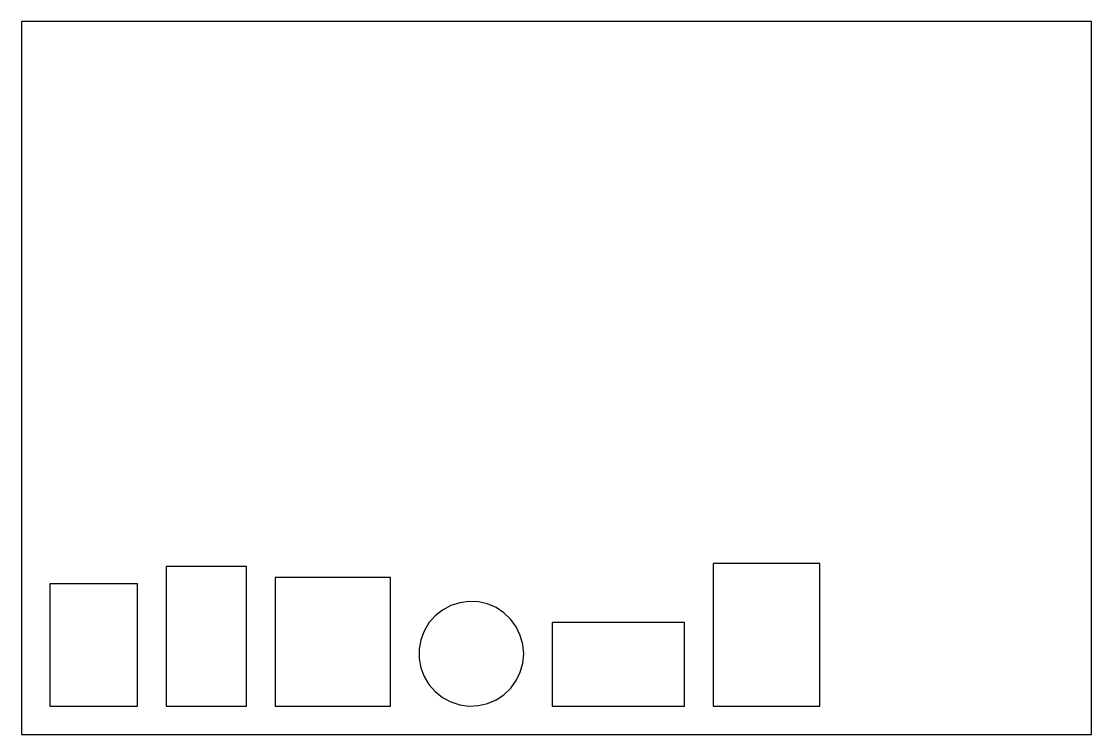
# Model space of a CAD drawing. Header units: millimetres. Extents: x 0 to 150, y 0 to 100.
import ezdxf

# ---------------------------------------------------------------- set-up
doc = ezdxf.new("R2010")
doc.units = ezdxf.units.MM

msp = doc.modelspace()

# ---------------------------------------------------------------- linework, layer by layer
for points in [[(0, 0), (150, 0), (150, 100), (0, 100), (0, 0)], [(20.29, 4), (31.57, 4), (31.57, 23.58), (20.29, 23.58), (20.29, 4)], [(96.95, 4), (111.92, 4), (111.92, 23.97), (96.95, 23.97), (96.95, 4)], [(4, 4), (16.29, 4), (16.29, 21.14), (4, 21.14), (4, 4)], [(35.57, 4), (51.75, 4), (51.75, 22.03), (35.57, 22.03), (35.57, 4)], [(70.4, 11.33), (70.28, 12.64), (69.93, 13.91), (69.36, 15.1), (68.59, 16.16), (67.64, 17.07), (66.54, 17.8), (65.33, 18.32), (64.05, 18.61), (62.73, 18.67), (61.43, 18.49), (60.18, 18.08), (59.02, 17.46), (57.99, 16.64), (57.12, 15.65), (56.45, 14.52), (55.98, 13.29), (55.75, 11.99), (55.75, 10.68), (55.98, 9.38), (56.45, 8.15), (57.12, 7.02), (57.99, 6.03), (59.02, 5.21), (60.18, 4.58), (61.43, 4.18), (62.73, 4), (64.05, 4.06), (65.33, 4.35), (66.54, 4.87), (67.64, 5.59), (68.59, 6.5), (69.36, 7.57), (69.93, 8.75), (70.28, 10.02), (70.4, 11.33)], [(74.4, 4), (92.95, 4), (92.95, 15.74), (74.4, 15.74), (74.4, 4)]]:
    msp.add_lwpolyline(points, close=True)

doc.saveas('drawing.dxf')
